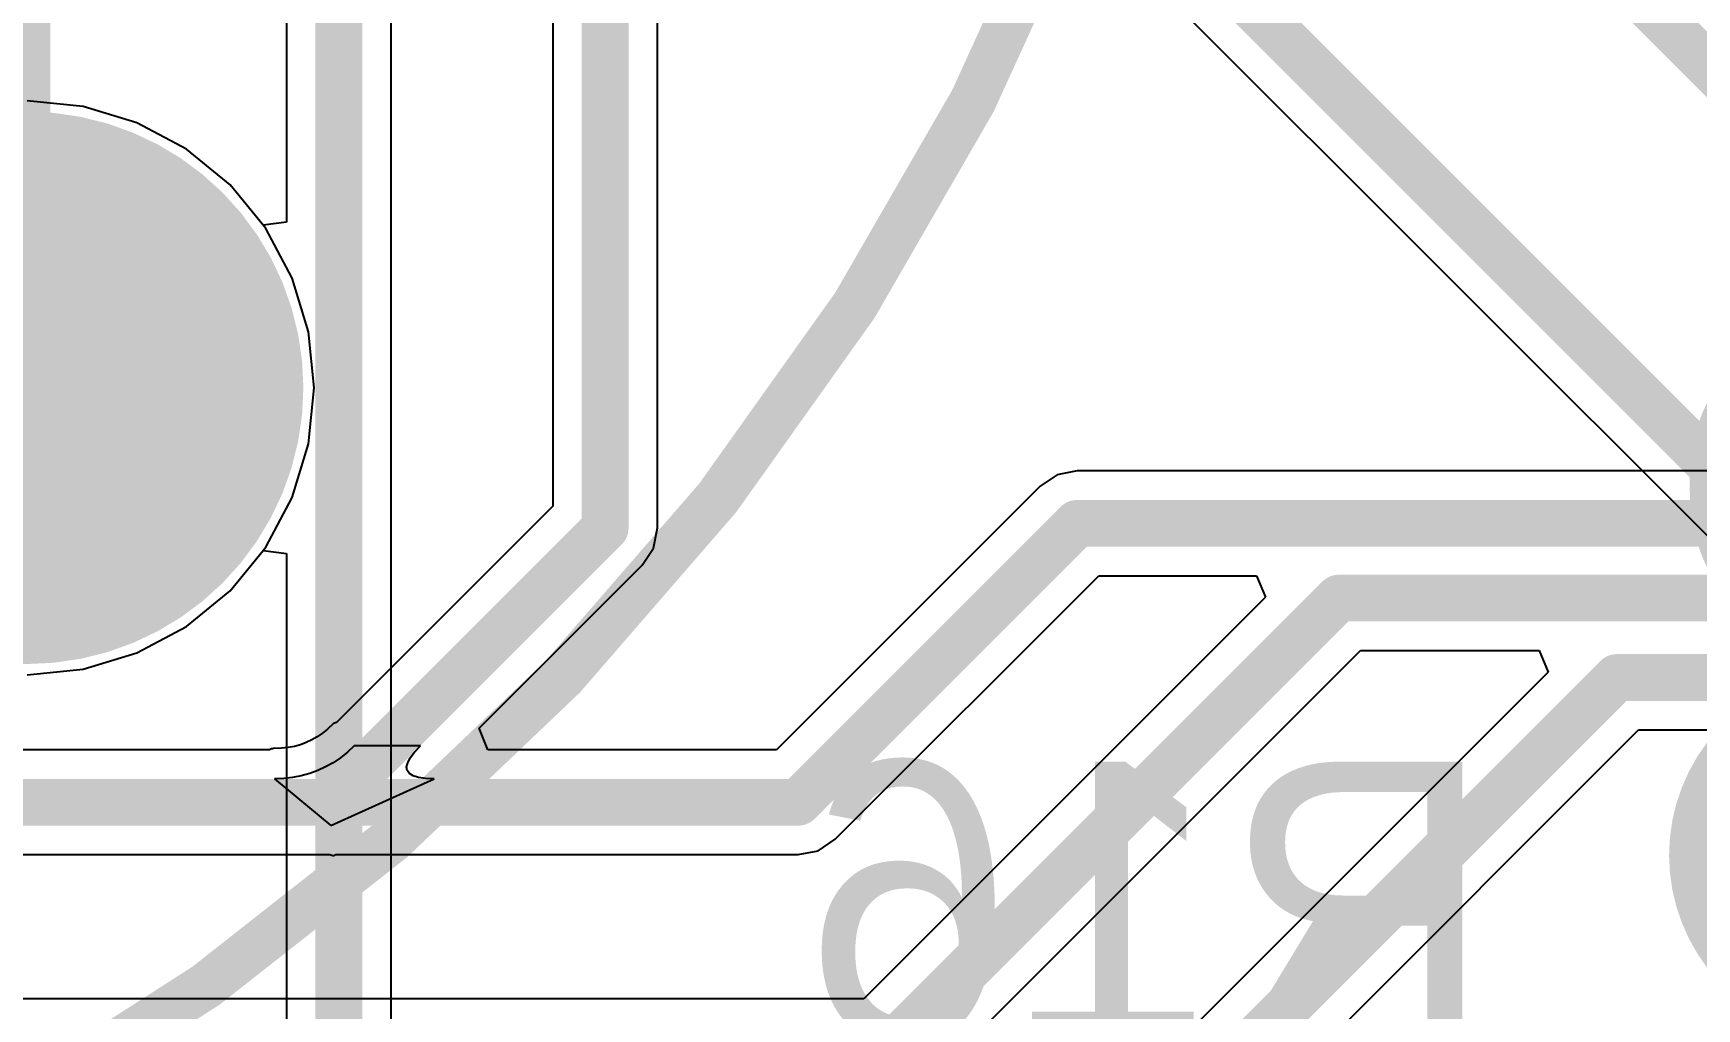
# Model space of a CAD drawing. Header units: millimetres. Extents: x 6.5 to 10.45, y 0.98 to 5.86.
# Drawn here: x 7.4276 to 7.7836, y 2.6171 to 2.8259 of the extents above; entities that cross this region are included whole.
import ezdxf

# ---------------------------------------------------------------- set-up
doc = ezdxf.new("R2010")
doc.units = ezdxf.units.MM
doc.header["$MEASUREMENT"] = 0
for name, color, linetype in [('BottomLayer', 5, 'Continuous'), ('BottomOverlay', 54, 'Continuous'), ('BottomSolder', 6, 'Continuous'), ('MultiLayer', 9, 'Continuous'), ('PadHoleLayer', 156, 'Continuous'), ('TopLayer', 1, 'Continuous'), ('TopOverlay', 2, 'Continuous'), ('TopPaste', 8, 'Continuous'), ('TopSolder', 216, 'Continuous')]:
    doc.layers.add(name, color=color, linetype=linetype)

# ---------------------------------------------------------------- blocks, each defined once
blk = doc.blocks.new('___C0603_18')
at = {"layer": 'TopLayer'}
for points in [[(-0.047244, -0.015748), (-0.015748, -0.015748), (-0.047244, 0.015748), (-0.015748, 0.015748)], [(0.015748, -0.015748), (0.047244, -0.015748), (0.015748, 0.015748), (0.047244, 0.015748)]]:
    blk.add_solid(points, dxfattribs=at)
at = {"layer": 'TopOverlay', "const_width": 0.01}
for points in [[(-0.0531146, -0.0235897, -0.3909838344128448), (-0.0531146, 0.0235897)], [(0.0536082, 0.0230434, -0.3848941711514348), (0.0531147, -0.0235897)]]:
    blk.add_lwpolyline(points, format="xyb", dxfattribs=at)
for points in [[(-0.05315, 0.023622), (-0.015748, 0.023622)], [(0.015748, 0.023622), (0.05315, 0.023622)], [(-0.05315, -0.023622), (-0.015748, -0.023622)], [(0.015748, -0.023622), (0.05315, -0.023622)]]:
    blk.add_lwpolyline(points, dxfattribs=at)
at = {"layer": 'TopOverlay', "const_width": 0.005}
for points in [[(-0.05565, 0.023622, 1), (-0.05065, 0.023622, 1)], [(-0.0556146, 0.0235897, 1), (-0.0506146, 0.0235897, 1)], [(-0.018248, 0.023622, 1), (-0.013248, 0.023622, 1)], [(0.013248, 0.023622, 1), (0.018248, 0.023622, 1)], [(0.05065, 0.023622, 1), (0.05565, 0.023622, 1)], [(0.0511082, 0.0230434, 1), (0.0561082, 0.0230434, 1)], [(-0.05565, -0.023622, 1), (-0.05065, -0.023622, 1)], [(-0.0556146, -0.0235897, 1), (-0.0506146, -0.0235897, 1)], [(-0.018248, -0.023622, 1), (-0.013248, -0.023622, 1)], [(0.013248, -0.023622, 1), (0.018248, -0.023622, 1)], [(0.0506147, -0.0235897, 1), (0.0556147, -0.0235897, 1)], [(0.05065, -0.023622, 1), (0.05565, -0.023622, 1)]]:
    blk.add_lwpolyline(points, format="xyb", close=True, dxfattribs=at)
at = {"layer": 'TopPaste'}
for points in [[(-0.047244, -0.015748), (-0.015748, -0.015748), (-0.047244, 0.015748), (-0.015748, 0.015748)], [(0.015748, -0.015748), (0.047244, -0.015748), (0.015748, 0.015748), (0.047244, 0.015748)]]:
    blk.add_solid(points, dxfattribs=at)
at = {"layer": 'TopSolder'}
for points in [[(-0.051244, -0.019748), (-0.011748, -0.019748), (-0.051244, 0.019748), (-0.011748, 0.019748)], [(0.011748, -0.019748), (0.051244, -0.019748), (0.011748, 0.019748), (0.051244, 0.019748)]]:
    blk.add_solid(points, dxfattribs=at)
blk = doc.blocks.new('__2_30')
at = {"layer": 'BottomLayer', "const_width": 0.0551181}
blk.add_lwpolyline([(0.4124418, -0.37, 1), (0.4675598, -0.37, 1)], format="xyb", close=True, dxfattribs=at)
at = {"layer": 'BottomSolder', "const_width": 0.0591181}
blk.add_lwpolyline([(0.4104418, -0.37, 1), (0.4695598, -0.37, 1)], format="xyb", close=True, dxfattribs=at)
at = {"layer": 'MultiLayer', "const_width": 0.0551181}
blk.add_lwpolyline([(0.4124418, -0.37, 1), (0.4675598, -0.37, 1)], format="xyb", close=True, dxfattribs=at)
at = {"layer": 'PadHoleLayer', "const_width": 0.035433}
blk.add_lwpolyline([(0.4222843, -0.37, 1), (0.4577173, -0.37, 1)], format="xyb", close=True, dxfattribs=at)
at = {"layer": 'TopLayer', "const_width": 0.0551181}
blk.add_lwpolyline([(0.4124418, -0.37, 1), (0.4675598, -0.37, 1)], format="xyb", close=True, dxfattribs=at)
at = {"layer": 'TopOverlay'}
for points, const_width in [([(0.7014961, -0.065, 1), (-0.3614961, -0.065, 1)], 0.01), ([(0.4339968, -0.37, 1), (0.4389968, -0.37, 1)], 0.005), ([(0.4375008, -0.37, 1), (0.4425008, -0.37, 1)], 0.005)]:
    blk.add_lwpolyline(points, format="xyb", close=True, dxfattribs=dict(at, const_width=const_width))
at = {"layer": 'TopOverlay', "const_width": 0.01}
for points in [[(0.4400008, -0.37), (0.4400008, 0.240236)], [(-0.0949992, -0.37), (0.4364968, -0.37)]]:
    blk.add_lwpolyline(points, dxfattribs=at)
at = {"layer": 'TopSolder', "const_width": 0.0591181}
blk.add_lwpolyline([(0.4104418, -0.37, 1), (0.4695598, -0.37, 1)], format="xyb", close=True, dxfattribs=at)

msp = doc.modelspace()

# ---------------------------------------------------------------- linework, layer by layer
at = {"layer": 'BottomLayer'}
for p, q in [((7.5387845, 2.8928473), (7.5387845, 2.7246456)), ((7.5612155, 2.72), (7.5612155, 2.8928473)), ((7.4382812, 2.8102338), (7.4263, 2.8114138)), ((7.449802, 2.806739), (7.4382812, 2.8102338)), ((7.4604197, 2.8010637), (7.449802, 2.806739)), ((7.4697261, 2.7934261), (7.4604197, 2.8010637)), ((7.4773637, 2.7841197), (7.4697261, 2.7934261)), ((7.483039, 2.773502), (7.4773637, 2.7841197)), ((7.4865338, 2.7619812), (7.483039, 2.773502)), ((7.4877138, 2.75), (7.4865338, 2.7619812)), ((7.4865338, 2.7380188), (7.4877138, 2.75)), ((7.483039, 2.726498), (7.4865338, 2.7380188)), ((7.646708, 2.7313618), (7.6430694, 2.7289306)), ((7.651, 2.7322155), (7.646708, 2.7313618)), ((9.1157375, 2.7322155), (7.651, 2.7322155)), ((7.6430692, 2.7289303), (7.5866543, 2.6725155)), ((7.6430694, 2.7289306), (7.6430692, 2.7289303)), ((7.4773637, 2.7158803), (7.483039, 2.726498)), ((7.5387845, 2.7246456), (7.4924948, 2.678356)), ((7.5603618, 2.715708), (7.5612155, 2.72)), ((7.4697261, 2.7065739), (7.4773637, 2.7158803)), ((7.5579306, 2.7120694), (7.5603618, 2.715708)), ((7.5229961, 2.6771349), (7.5579303, 2.7120692)), ((7.5579303, 2.7120692), (7.5579306, 2.7120694)), ((7.5992306, 2.6533694), (7.6556456, 2.7097845)), ((7.6556456, 2.7097845), (7.6893905, 2.7097845)), ((7.6893905, 2.7097845), (7.691304, 2.7051651)), ((7.4604197, 2.6989363), (7.4697261, 2.7065739)), ((7.691304, 2.7051651), (7.6053543, 2.6192155)), ((7.449802, 2.693261), (7.4604197, 2.6989363)), ((7.4382812, 2.6897662), (7.449802, 2.693261)), ((7.6179306, 2.6000694), (7.7116456, 2.6937845)), ((7.7116456, 2.6937845), (7.7498945, 2.6937845)), ((7.7498945, 2.6937845), (7.751808, 2.6891651)), ((7.4263, 2.6885862), (7.4382812, 2.6897662)), ((7.751808, 2.6891651), (7.6653178, 2.602675)), ((7.4906099, 2.6769472), (7.4894941, 2.6760543)), ((7.4918754, 2.6781251), (7.4906099, 2.6769472)), ((7.4924948, 2.678356), (7.4918754, 2.6781251)), ((7.5249095, 2.6725155), (7.5229961, 2.6771349)), ((7.4847757, 2.6736209), (7.4834906, 2.6732665)), ((7.4860084, 2.6740726), (7.4847757, 2.6736209)), ((7.4872013, 2.6746257), (7.4860084, 2.6740726)), ((7.4883597, 2.6752832), (7.4872013, 2.6746257)), ((7.4894941, 2.6760543), (7.4883597, 2.6752832)), ((7.4963, 2.6733711), (7.4948565, 2.6720276)), ((7.5104421, 2.6733711), (7.4963, 2.6733711)), ((7.5091986, 2.6720276), (7.5104421, 2.6733711)), ((7.6943831, 2.6000179), (7.7711496, 2.6767845)), ((7.7711496, 2.6767845), (7.8163543, 2.6767845)), ((7.4781482, 2.6725155), (7.3184507, 2.6725155)), ((7.4786221, 2.672766), (7.4781482, 2.6725155)), ((7.4788138, 2.6727069), (7.4786221, 2.672766)), ((7.4789961, 2.6727902), (7.4788138, 2.6727069)), ((7.4807243, 2.6728522), (7.4789961, 2.6727902)), ((7.4821444, 2.6730097), (7.4807243, 2.6728522)), ((7.4834906, 2.6732665), (7.4821444, 2.6730097)), ((7.4917938, 2.6697648), (7.4901745, 2.6688456)), ((7.4933544, 2.6708255), (7.4917938, 2.6697648)), ((7.4948565, 2.6720276), (7.4933544, 2.6708255)), ((7.5075167, 2.6688456), (7.5077359, 2.6697648)), ((7.5077359, 2.6697648), (7.5082966, 2.6708255)), ((7.5082966, 2.6708255), (7.5091986, 2.6720276)), ((7.5866543, 2.6725155), (7.5249095, 2.6725155)), ((7.4811996, 2.6663707), (7.4792289, 2.6663)), ((7.4792289, 2.6663), (7.4913, 2.6563)), ((7.4831118, 2.6665828), (7.4811996, 2.6663707)), ((7.4849653, 2.6669364), (7.4831118, 2.6665828)), ((7.4867603, 2.6674314), (7.4849653, 2.6669364)), ((7.4884967, 2.6680678), (7.4867603, 2.6674314)), ((7.4901745, 2.6688456), (7.4884967, 2.6680678)), ((7.4913, 2.6563), (7.5133711, 2.6663)), ((7.5076388, 2.6680678), (7.5075167, 2.6688456)), ((7.5081024, 2.6674314), (7.5076388, 2.6680678)), ((7.5089075, 2.6669364), (7.5081024, 2.6674314)), ((7.5100539, 2.6665828), (7.5089075, 2.6669364)), ((7.5115418, 2.6663707), (7.5100539, 2.6665828)), ((7.5133711, 2.6663), (7.5115418, 2.6663707)), ((7.4913, 2.6563), (7.4913, 2.6563)), ((7.4913, 2.6563), (7.4913, 2.6563)), ((7.4913, 2.6563), (7.4913, 2.6563)), ((7.4913, 2.6563), (7.4913, 2.6563)), ((7.4913, 2.6563), (7.4913, 2.6563)), ((7.4913, 2.6563), (7.4913, 2.6563)), ((7.4913, 2.6563), (7.4913, 2.6563)), ((7.4913, 2.6563), (7.4913, 2.6563)), ((7.4913, 2.6563), (7.4913, 2.6563)), ((7.4913, 2.6563), (7.4913, 2.6563)), ((7.595592, 2.6509382), (7.5992306, 2.6533694)), ((7.3184507, 2.6500845), (7.4910947, 2.6500845)), ((7.4910947, 2.6500845), (7.4919067, 2.6498341)), ((7.4919067, 2.6498341), (7.4923804, 2.6500845)), ((7.4923804, 2.6500845), (7.5912995, 2.6500845)), ((7.5912995, 2.6500845), (7.5913, 2.6500844)), ((7.5913, 2.6500844), (7.595592, 2.6509382)), ((7.6053543, 2.6192155), (7.3609083, 2.6192155))]:
    msp.add_line(p, q, dxfattribs=at)
at = {"layer": 'BottomLayer', "const_width": 0.01}
for points in [[(7.55, 2.72), (7.55, 2.956574)], [(7.4913, 2.6613), (7.55, 2.72)], [(7.5913, 2.6613), (7.651, 2.721)], [(7.651, 2.721), (9.115738, 2.721)], [(7.61, 2.608), (7.707, 2.705)], [(7.707, 2.705), (7.827, 2.705)], [(7.653504, 2.575), (7.766504, 2.688)], [(7.766504, 2.688), (7.821, 2.688)], [(7.254724, 2.6613), (7.4913, 2.6613)], [(7.4913, 2.6613), (7.5913, 2.6613)]]:
    msp.add_lwpolyline(points, dxfattribs=at)
at = {"layer": 'BottomLayer', "const_width": 0.005}
for points in [[(7.5475, 2.72, 1), (7.5525, 2.72, 1)], [(7.5475, 2.72, 1), (7.5525, 2.72, 1)], [(7.6485, 2.721, 1), (7.6535, 2.721, 1)], [(7.6485, 2.721, 1), (7.6535, 2.721, 1)], [(7.7045, 2.705, 1), (7.7095, 2.705, 1)], [(7.7045, 2.705, 1), (7.7095, 2.705, 1)], [(7.764004, 2.688, 1), (7.769004, 2.688, 1)], [(7.764004, 2.688, 1), (7.769004, 2.688, 1)], [(7.4888, 2.6613, 1), (7.4938, 2.6613, 1)], [(7.4888, 2.6613, 1), (7.4938, 2.6613, 1)], [(7.4888, 2.6613, 1), (7.4938, 2.6613, 1)], [(7.5888, 2.6613, 1), (7.5938, 2.6613, 1)], [(7.5888, 2.6613, 1), (7.5938, 2.6613, 1)]]:
    msp.add_lwpolyline(points, format="xyb", close=True, dxfattribs=at)
at = {"layer": 'TopLayer'}
for p, q in [((7.4817845, 3.0964255), (7.4817845, 2.7854597)), ((7.5042155, 2.5131055), (7.5042155, 2.9354841)), ((7.5943395, 2.9097993), (7.8235756, 2.6805633)), ((7.4382812, 2.8102338), (7.4263, 2.8114138)), ((7.449802, 2.806739), (7.4382812, 2.8102338)), ((7.4604197, 2.8010637), (7.449802, 2.806739)), ((7.4697261, 2.7934261), (7.4604197, 2.8010637)), ((7.4767845, 2.7848255), (7.4697261, 2.7934261)), ((7.4817845, 2.7854597), (7.4767845, 2.7848255)), ((7.4697261, 2.7065739), (7.4767845, 2.7151745)), ((7.4767845, 2.7151745), (7.4817845, 2.7145403)), ((7.4817845, 2.7145403), (7.4817845, 2.4924012)), ((7.4604197, 2.6989363), (7.4697261, 2.7065739)), ((7.449802, 2.693261), (7.4604197, 2.6989363)), ((7.4382812, 2.6897662), (7.449802, 2.693261)), ((7.4263, 2.6885862), (7.4382812, 2.6897662))]:
    msp.add_line(p, q, dxfattribs=at)
at = {"layer": 'TopLayer', "const_width": 0.01}
for points in [[(7.493, 2.479496), (7.493, 3.096426)], [(7.55, 3.055), (7.876496, 2.728504)], [(7.563426, 2.956574), (7.840252, 2.679748)]]:
    msp.add_lwpolyline(points, dxfattribs=at)

# ---------------------------------------------------------------- block references
at = {"rotation": 360}
for name, p in [('__2_30', (6.9862992, 3.12)), ('___C0603_18', (7.845, 2.65))]:
    msp.add_blockref(name, p, dxfattribs=at)

# ---------------------------------------------------------------- texts
at = {"layer": 'BottomOverlay', "text_generation_flag": 2}
msp.add_text('R16', height=0.06, dxfattribs=at).set_placement((7.74, 2.61))
at = {"layer": 'TopOverlay'}
msp.add_text('C10', height=0.06, dxfattribs=at).set_placement((7.778, 2.699))

doc.saveas('drawing.dxf')
